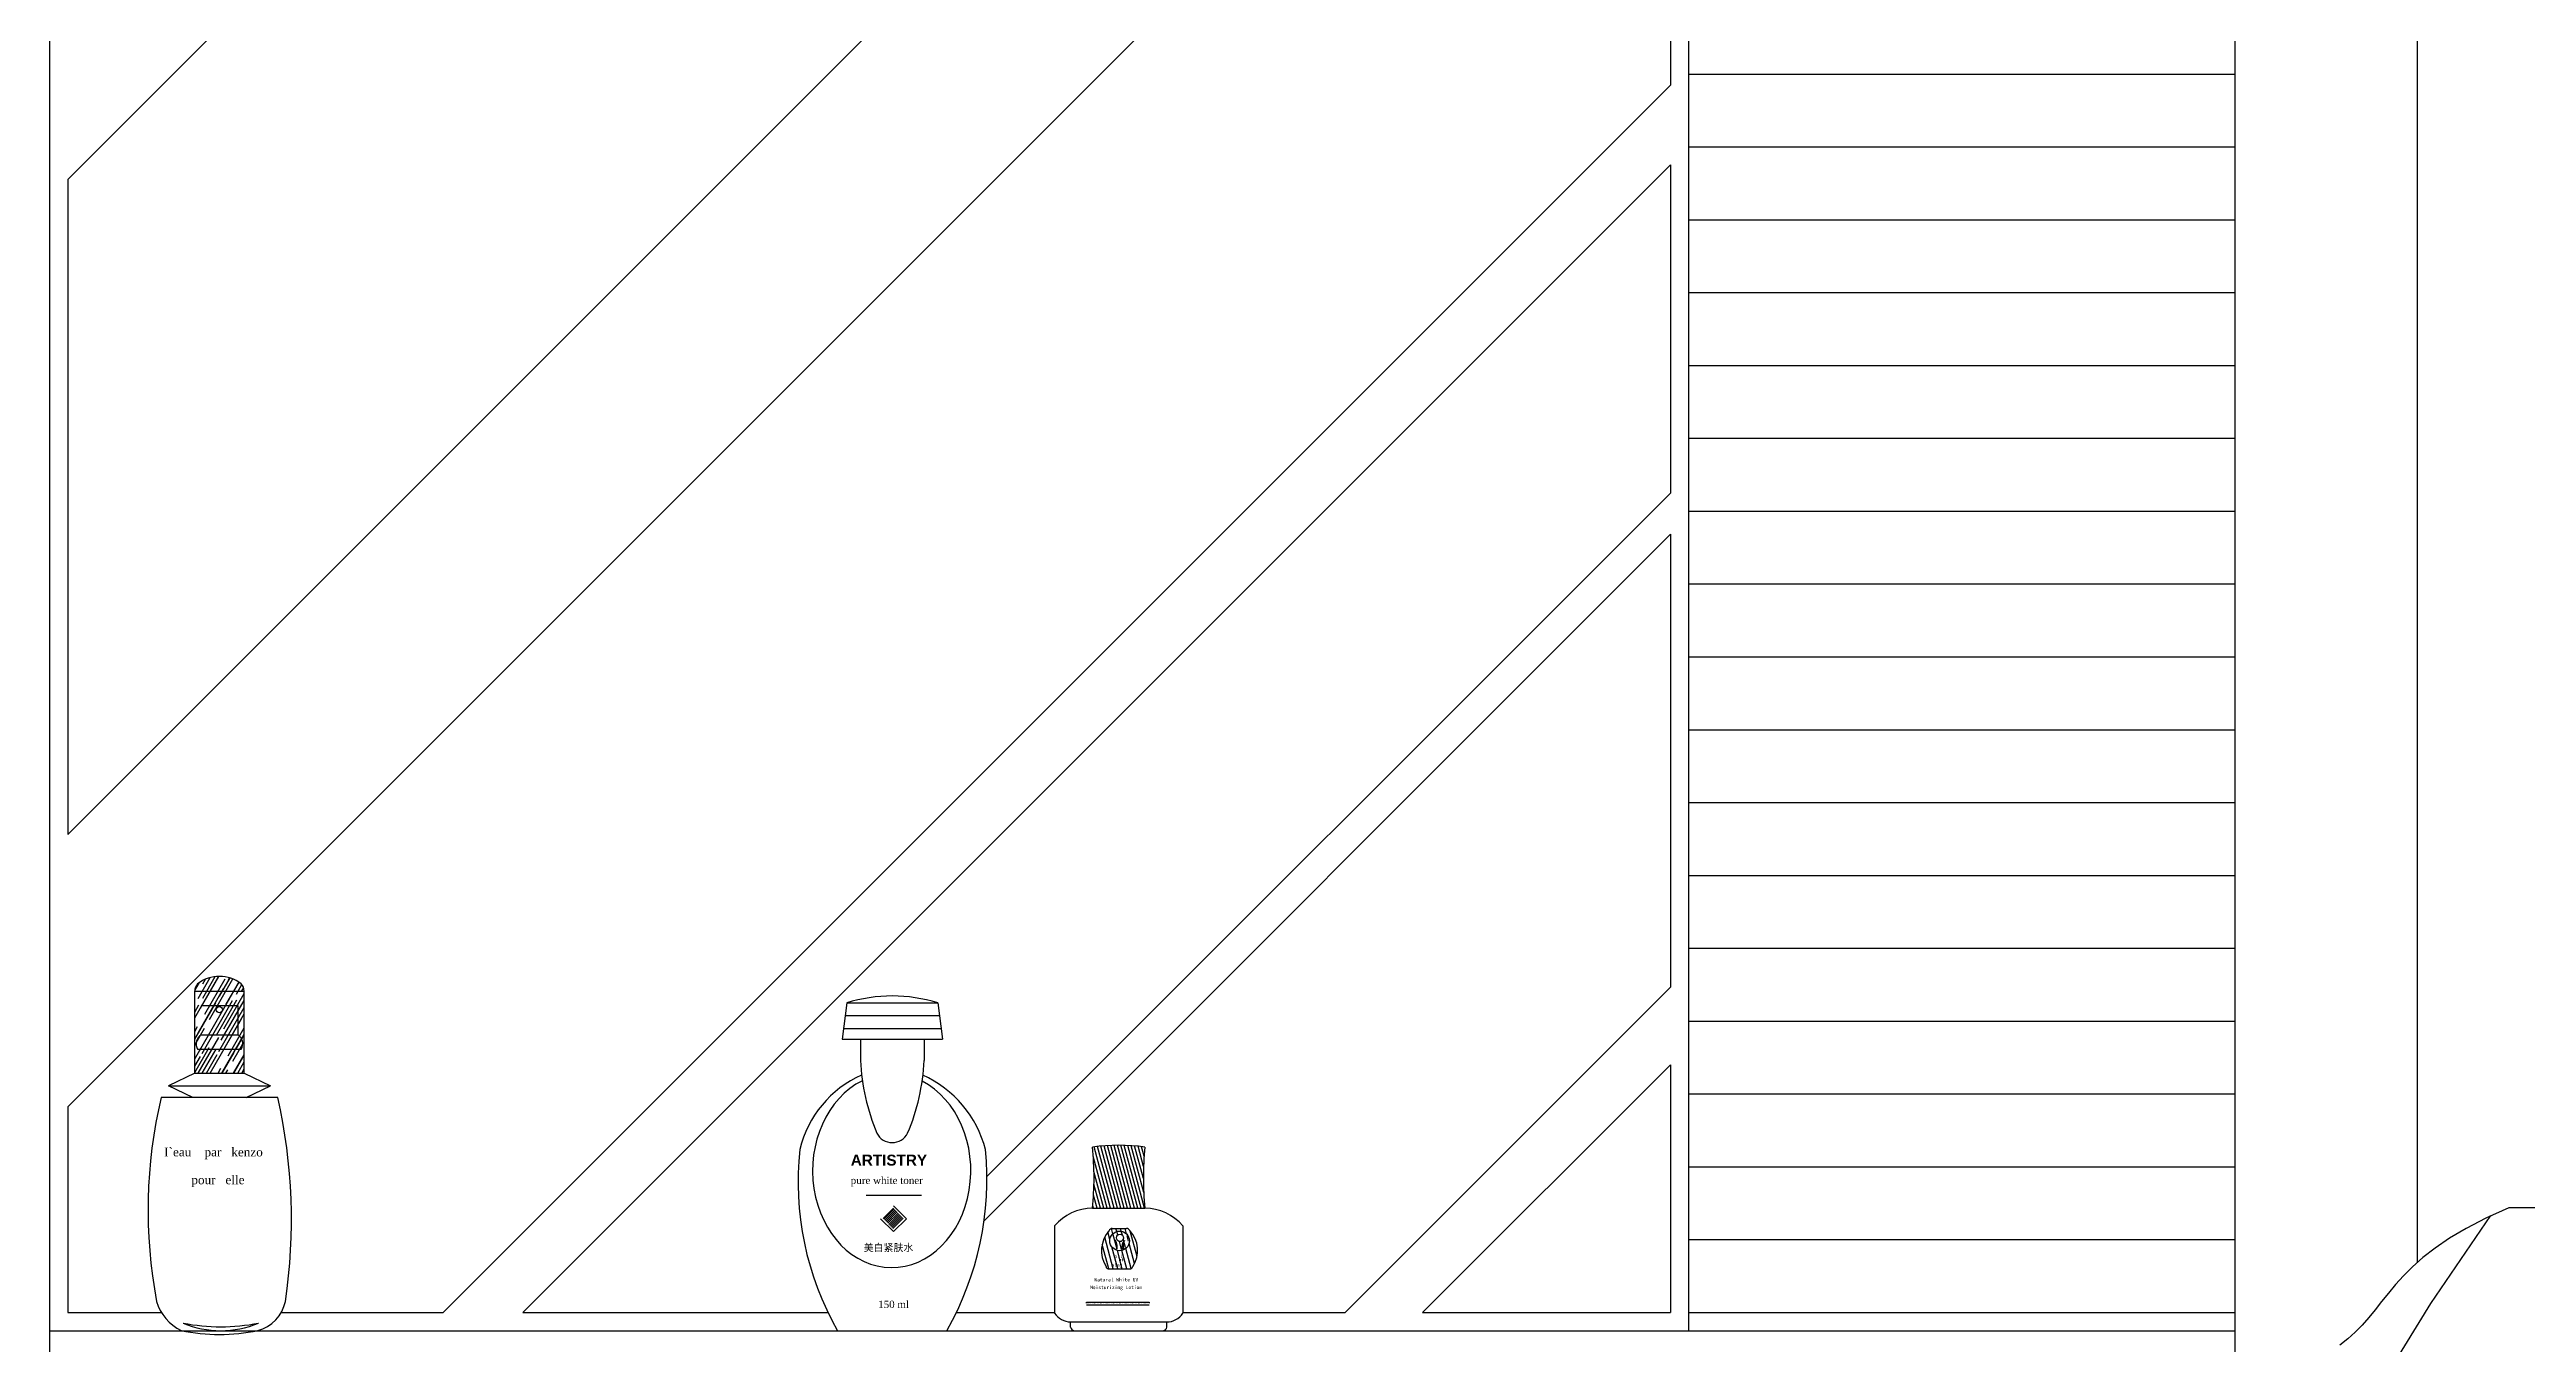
# Model space of a CAD drawing. Header units: millimetres. Extents: x -6165 to 15297, y -629 to 15029.
# Drawn here: x 10857 to 11532, y 9491 to 9843 of the extents above; entities that cross this region are included whole.
import ezdxf

# ---------------------------------------------------------------- set-up
doc = ezdxf.new("R2010")
doc.units = ezdxf.units.MM
for name, color, linetype in [('furn_dwgmodels.com', 18, 'Continuous'), ('h', 250, 'Continuous'), ('hatch', 251, 'Continuous'), ('wall', 5, 'Continuous')]:
    doc.layers.add(name, color=color, linetype=linetype)
doc.styles.add('HT', font='swisseb.ttf')
doc.styles.add('STYLE2', font='')
doc.styles.add('STYLE4', font='dutcheb.ttf')
doc.styles.get('STYLE2').set_extended_font_data('SimHei')

msp = doc.modelspace()

# ---------------------------------------------------------------- hatches: boundary and pattern name
at = {"layer": 'hatch'}
h = msp.add_hatch(dxfattribs=at)
h.set_pattern_fill('AR-RROOF', color=0, scale=2.777109, angle=60, style=0)
h.set_pattern_definition([(60, (2587.0734, 9516.0312), (0.6497729, 6.6796575), [41.656633, -5.554218, 13.885544, -2.777109]), (60, (2587.7176, 9519.9242), (-4.5872667, -0.5582694), [8.3313267, -0.916446, 16.6626533, -2.0828317]), (60, (2585.7234, 9518.414), (5.6091017, 13.43657507), [22.216871, -3.8879524, 11.1084355, -2.777109])])
h.paths.add_polyline_path([(10896.97, 9586.701), (10896.97, 9564.352), (10910.459, 9564.352), (10910.459, 9586.701)])
h.paths.add_polyline_path([(10908.673, 9582.734), (10898.755, 9582.734), (10898.755, 9574.799, 0.4017992), (10897.763, 9570.832), (10897.763, 9564.881), (10909.665, 9564.881), (10909.665, 9570.832, 0.4017992), (10908.673, 9574.799)])
h.paths.add_polyline_path([(10904.55, 9581.649, -1), (10902.829, 9581.649, -1)], flags=0)
h.paths.add_polyline_path([(10910.459, 9586.701, 0.1771243), (10909.665, 9588.685, 0.3387245), (10897.763, 9588.685, 0.1771243), (10896.97, 9586.701)])
h.paths.add_polyline_path([(10908.673, 9574.799), (10908.673, 9582.734), (10898.755, 9582.734), (10898.755, 9574.799)], flags=16)
h.paths.add_polyline_path([(10909.665, 9570.832, 0.4017992), (10908.673, 9574.799), (10898.755, 9574.799, 0.4017992), (10897.763, 9570.832)])
h.paths.add_polyline_path([(10909.665, 9564.881), (10909.665, 9570.832), (10897.763, 9570.832), (10897.763, 9564.881)], flags=16)
h = msp.add_hatch(dxfattribs=at)
h.set_pattern_fill('ANSI31', color=0, scale=7.141137, angle=60, style=0)
h.set_pattern_definition([(105, (970.6137, 9331.5294), (-0.8622261, -0.23103279), [])])
h.paths.add_polyline_path([(11155.719, 9544.208, 0.0680942), (11141.437, 9544.208, -0.0516802), (11141.437, 9527.546), (11155.719, 9527.546, -0.0516802)])
h = msp.add_hatch(dxfattribs=at)
h.set_pattern_fill('ANSI31', color=0, scale=0.123978, style=0)
h.set_pattern_definition([(45, (813.86383, 9511.71244), (-0.278338717, 0.278338717), [])])
h.paths.add_polyline_path([(11084.446, 9524.733), (11087.251, 9521.928), (11090.057, 9524.733), (11087.251, 9527.538)])
h = msp.add_hatch(dxfattribs=at)
h.set_pattern_fill('ANSI31', color=0, scale=9.521516, angle=60, style=0)
h.set_pattern_definition([(105, (970.6137, 9331.5294), (-1.1496348, -0.30804372), [])])
h.paths.add_polyline_path([(11151.581, 9521.495, 0.2716739), (11150.744, 9522.084), (11146.809, 9522.084, 0.2716739), (11145.971, 9521.495, 0.329653), (11145.137, 9511.658, 0.311183), (11145.681, 9511.08), (11151.872, 9511.08, 0.286488), (11152.415, 9511.68, 0.3504042)])
h.paths.add_polyline_path([(11146.155, 9518.676, -1.0000001), (11151.498, 9518.676, -1.0000001)], flags=16)
h.paths.add_polyline_path([(11146.441, 9518.692, -1.0000001), (11151.251, 9518.692, -1.0000001)], flags=0)
edge = h.paths.add_edge_path(flags=0)
edge.add_ellipse((11148.914, 9519.485), major_axis=(-0.036, -1.021), ratio=0.9203792, start_angle=0, end_angle=360)
h.paths.add_polyline_path([(11148.39, 9512.844), (11150.108, 9512.844), (11150.108, 9514.24), (11148.39, 9514.24)], flags=24)
h.paths.add_polyline_path([(11146.395, 9511.166), (11149.585, 9511.166), (11149.585, 9512.813), (11146.395, 9512.813)], flags=24)
h.paths.add_polyline_path([(11147.228, 9513.753), (11149.41, 9513.753), (11149.41, 9515.133), (11147.228, 9515.133)], flags=24)
h = msp.add_hatch(dxfattribs=at)
h.set_pattern_fill('ANSI31', color=0, scale=3.332531, angle=60, style=0)
h.set_pattern_definition([(105, (970.61368, 9331.5294), (-0.40237218, -0.1078153), [])])
h.paths.add_polyline_path([(11156.837, 9501.73), (11156.837, 9501.968), (11139.822, 9501.968), (11139.822, 9501.73)])

# ---------------------------------------------------------------- linework, layer by layer
at = {"layer": 'furn_dwgmodels.com', "color": 0}
for p, q in [((10862.401, 9807.672), (11263.064, 10208.334)), ((10862.401, 9629.344), (11298.804, 10065.747)), ((11452.537, 10014.928), (11452.537, 9425.137)), ((10862.401, 9555.194), (11298.804, 9991.597)), ((11298.804, 9991.597), (11298.804, 9833.34)), ((11502.127, 9964.428), (11502.127, 9512.722)), ((11303.763, 9836.4), (11452.537, 9836.4)), ((10964.644, 9499.179), (11298.804, 9833.34)), ((11303.763, 9816.563), (11452.537, 9816.563)), ((10862.401, 9807.672), (10862.401, 9629.344)), ((10986.34, 9499.179), (11298.804, 9811.644)), ((11298.804, 9811.644), (11298.804, 9722.288)), ((11303.763, 9796.727), (11452.537, 9796.727)), ((11303.763, 9776.89), (11452.537, 9776.89)), ((11303.763, 9757.054), (11452.537, 9757.054)), ((11303.763, 9737.217), (11452.537, 9737.217)), ((11112.69, 9536.174), (11298.804, 9722.288)), ((11303.763, 9717.381), (11452.537, 9717.381)), ((11111.911, 9524.173), (11298.804, 9711.067)), ((11298.804, 9711.067), (11298.804, 9587.744)), ((11303.763, 9697.544), (11452.537, 9697.544)), ((11303.763, 9677.708), (11452.537, 9677.708)), ((11303.763, 9657.871), (11452.537, 9657.871)), ((11303.763, 9638.035), (11452.537, 9638.035)), ((11303.763, 9618.198), (11452.537, 9618.198)), ((11303.763, 9598.362), (11452.537, 9598.362)), ((10896.97, 9564.352), (10896.97, 9586.701)), ((10896.97, 9586.701), (10910.459, 9586.701)), ((10910.459, 9564.352), (10910.459, 9586.701)), ((11210.239, 9499.179), (11298.804, 9587.744)), ((10898.755, 9582.734), (10908.673, 9582.734)), ((10908.673, 9582.734), (10908.673, 9574.799)), ((11074.519, 9583.485), (11073.279, 9573.566)), ((11074.085, 9580.013), (11099.749, 9580.013)), ((11074.519, 9583.485), (11099.315, 9583.485)), ((11099.315, 9583.485), (11100.554, 9573.566)), ((11303.763, 9578.525), (11452.537, 9578.525)), ((10897.763, 9570.832), (10909.665, 9570.832)), ((10898.755, 9574.799), (10908.673, 9574.799)), ((11073.279, 9573.566), (11100.554, 9573.566)), ((11073.651, 9576.542), (11100.182, 9576.542)), ((11078.238, 9573.566), (11078.238, 9567.824)), ((11095.595, 9573.566), (11095.595, 9567.824)), ((10896.97, 9564.352), (10889.829, 9560.914)), ((10896.97, 9564.352), (10910.459, 9564.352)), ((10910.459, 9564.352), (10917.6, 9560.914)), ((11231.334, 9499.179), (11298.804, 9566.649)), ((11298.804, 9566.649), (11298.804, 9499.179)), ((10919.584, 9557.74), (10887.845, 9557.74)), ((10889.829, 9560.914), (10917.6, 9560.914)), ((10896.421, 9557.74), (10889.829, 9560.914)), ((10911.008, 9557.74), (10917.6, 9560.914)), ((11303.763, 9558.689), (11452.537, 9558.689)), ((10862.401, 9555.194), (10862.401, 9499.179)), ((11303.763, 9538.852), (11452.537, 9538.852)), ((11079.834, 9531.132), (11094.909, 9531.132)), ((11083.752, 9524.69), (11087.259, 9521.183)), ((11087.251, 9527.538), (11084.446, 9524.733)), ((11090.766, 9524.69), (11087.259, 9528.196)), ((11087.259, 9521.183), (11090.766, 9524.69)), ((11141.437, 9527.546), (11155.719, 9527.546)), ((11131.122, 9522.785), (11131.122, 9498.981)), ((11146.809, 9522.084), (11150.744, 9522.084)), ((11166.034, 9522.785), (11166.034, 9498.981)), ((11303.763, 9519.016), (11452.537, 9519.016)), ((11145.681, 9511.08), (11151.872, 9511.08)), ((10862.401, 9499.179), (10887.906, 9499.179)), ((10920.538, 9499.179), (10964.644, 9499.179)), ((10986.34, 9499.179), (11069.423, 9499.179)), ((11104.387, 9499.179), (11131.122, 9499.179)), ((11139.822, 9501.968), (11156.837, 9501.968)), ((11139.822, 9501.73), (11139.822, 9501.968)), ((11139.828, 9501.242), (11156.831, 9501.242)), ((11156.837, 9501.968), (11156.837, 9501.73)), ((11166.034, 9499.179), (11210.239, 9499.179)), ((11231.334, 9499.179), (11298.804, 9499.179)), ((11303.763, 9499.179), (11452.537, 9499.179)), ((11135.486, 9496.601), (11161.67, 9496.601)), ((11135.486, 9495.173), (11135.486, 9496.601)), ((11161.67, 9495.173), (11161.67, 9496.601))]:
    msp.add_line(p, q, dxfattribs=at)
for centre, radius in [((10903.689, 9581.649), 0.86), ((11148.826, 9518.676), 2.672)]:
    msp.add_circle(centre, radius, dxfattribs=at)
for centre, radius, start, end in [((10900.079, 9586.608), 3.11, 138.109989, 178.287192), ((10903.714, 9580.908), 9.792, 52.575002, 127.424998), ((10907.35, 9586.608), 3.11, 1.712808, 41.890011), ((11086.917, 9543.333), 42.022, 72.840414, 107.159586), ((10900.329, 9572.298), 2.955, 122.183311, 209.744202), ((10907.099, 9572.298), 2.955, 330.255798, 57.816689), ((11137.738, 9570.859), 59.577, 182.919981, 202.575268), ((11037.685, 9570.5), 57.972, 337.149897, 357.354853), ((11017.749, 9527.013), 133.488, 166.691983, 190.713473), ((10772.734, 9524.461), 150.573, 351.497239, 12.7686), ((11090.503, 9536.775), 29.54, 113.804758, 166.708504), ((11082.323, 9535.604), 31.026, 14.870418, 65.33968), ((11086.917, 9550.116), 4.7, 206.922549, 333.077451), ((11148.578, 9492.016), 52.679, 82.209006, 97.790994), ((11061.048, 9535.877), 80.82, 354.083147, 5.916853), ((11236.109, 9535.877), 80.82, 174.083147, 185.916853), ((11142.758, 9534.704), 81.487, 173.75657, 209.789536), ((11028.71, 9535.589), 83.98, 330.488223, 5.450632), ((11141.466, 9513.928), 13.617, 90.120885, 139.429396), ((11155.691, 9513.928), 13.617, 40.570604, 89.879115), ((11152.204, 9516.012), 8.301, 138.664278, 211.644114), ((11146.893, 9521.075), 1.012, 94.736553, 155.532264), ((11145.574, 9517.257), 2.611, 341.373543, 47.086513), ((11151.718, 9517.043), 2.312, 133.040827, 196.710873), ((11152.362, 9517.36), 2.611, 148.275122, 198.666737), ((11150.66, 9521.075), 1.012, 24.467736, 85.263447), ((11145.856, 9516.065), 7.891, 326.235361, 43.478067), ((11145.828, 9511.763), 0.699, 188.703128, 257.844133), ((11151.663, 9511.816), 0.764, 285.831167, 349.776661), ((10898.889, 9505.775), 12.812, 196.212164, 243.965221), ((10911.581, 9504.202), 10.268, 284.558642, 348.745806), ((11135.793, 9502.355), 5.762, 215.836583, 266.942498), ((11161.729, 9501.683), 5.083, 269.334233, 327.886686), ((10903.714, 9545.348), 52.143, 258.441109, 281.558891), ((10904.07, 9550.149), 54.854, 259.195857, 280.804143), ((10904.07, 9521.069), 26.848, 247.48118, 292.51882), ((11136.638, 9495.372), 1.169, 189.827439, 260.172561), ((11160.519, 9495.372), 1.169, 279.827439, 350.172561)]:
    msp.add_arc(centre, radius, start, end, dxfattribs=at)
for centre, major_axis, ratio, start_param, end_param in [((11086.769, 9537.779), (0, 26.387), 0.8163114, 0.3799244, 5.8885615), ((11148.914, 9519.485), (-0.036, -1.021), 0.9203792, -1.5707963, 4.712389)]:
    msp.add_ellipse(centre, major_axis=major_axis, ratio=ratio, start_param=start_param, end_param=end_param, dxfattribs=at)
at = {"layer": 'h', "color": 0}
for p, q in [((11303.763, 10461.249), (11303.763, 9494.22)), ((10857.442, 9494.22), (11452.537, 9494.22))]:
    msp.add_line(p, q, dxfattribs=at)
for points in [[(11522.17, 9525.552), (11505.804, 9501.574), (11483.866, 9465.817), (11478.093, 9432.367), (11481.557, 9400.071), (11471.1, 9370.083)], [(11527.077, 9527.654), (11520.866, 9524.827), (11515.523, 9522.065), (11510.952, 9519.366), (11507.056, 9516.728), (11503.737, 9514.151), (11500.9, 9511.632), (11498.446, 9509.17), (11496.278, 9506.764), (11494.307, 9504.414), (11492.468, 9502.126), (11490.706, 9499.911), (11488.963, 9497.777), (11487.183, 9495.734), (11485.309, 9493.79), (11483.285, 9491.954), (11481.054, 9490.236)], [(12270.981, 9527.654), (11527.077, 9527.654)]]:
    msp.add_lwpolyline(points, dxfattribs=at)
at = {"layer": 'wall', "color": 0}
msp.add_line((10857.442, 10461.249), (10857.442, 9122.286), dxfattribs=at)

# ---------------------------------------------------------------- texts
at = {"layer": 'furn_dwgmodels.com', "color": 0}
for s, height, style, p in [('I`eau    par   kenzo', 2.38038, 'STYLE4', (10888.668, 9541.682)), ('ARTISTRY', 2.9755, 'HT', (11075.62, 9539.174)), ('pour   elle', 2.38038, 'STYLE4', (10896.063, 9534.098)), ('pure white toner', 1.98365, 'STYLE4', (11075.62, 9534.155)), ('美白紧肤水', 1.9836, 'STYLE4', (11079.142, 9515.821)), ('olay', 0.9522, 'STYLE2', (11146.616, 9511.618)), ('oil', 0.9522, 'STYLE2', (11147.405, 9513.983)), ('of', 0.9522, 'STYLE2', (11148.568, 9513.077)), ('Moisturizing Lotion', 0.95215, 'STYLE2', (11140.788, 9505.534)), ('Natural White UV', 0.95215, 'STYLE2', (11141.965, 9507.615)), ('150 ml', 1.9836, 'STYLE4', (11083.075, 9500.402))]:
    msp.add_text(s, height=height, dxfattribs=dict(at, style=style)).set_placement(p)

doc.saveas('drawing.dxf')
